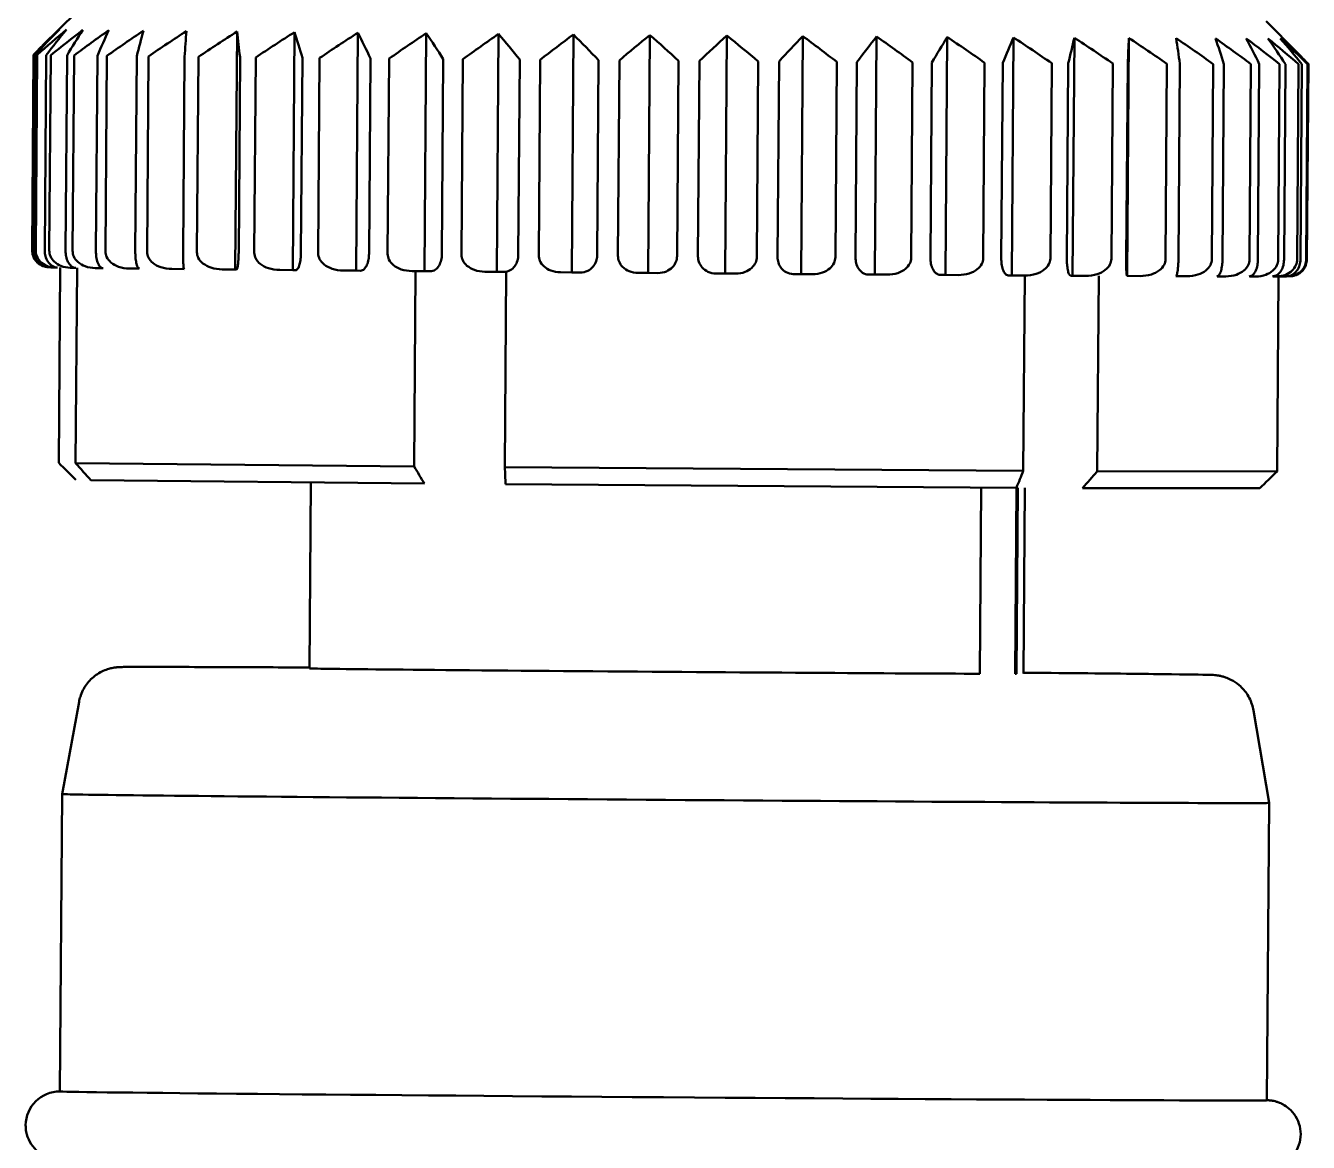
# Model space of a CAD drawing. Header units: millimetres. Extents: x 0 to 420, y 0 to 297.
# Drawn here: x 299.041 to 301.197, y 276.367 to 278.245 of the extents above; entities that cross this region are included whole.
import ezdxf

# ---------------------------------------------------------------- set-up
doc = ezdxf.new("R2010")
doc.units = ezdxf.units.MM
doc.header["$LTSCALE"] = 0.75
doc.layers.add('Visible', color=7, linetype='Continuous', lineweight=50)

msp = doc.modelspace()

# ---------------------------------------------------------------- linework, layer by layer
at = {"layer": 'Visible', "extrusion": (0, 1, 0)}
for p, q in [((299.1262, 278.2671), (299.0697, 278.2114)), ((301.1262, 278.2526), (301.1776, 278.2004)), ((299.3964, 278.2349), (299.3935, 277.8349)), ((299.493, 278.234), (299.4901, 277.834)), ((299.5996, 278.2331), (299.5967, 277.8331)), ((299.7145, 278.2321), (299.7116, 277.8321)), ((299.8359, 278.2311), (299.833, 277.8311)), ((299.9619, 278.2301), (299.959, 277.8302)), ((300.0904, 278.2292), (300.0875, 277.8292)), ((300.2195, 278.2283), (300.2166, 277.8283)), ((300.3472, 278.2274), (300.3443, 277.8274)), ((300.4713, 278.2266), (300.4684, 277.8266)), ((300.59, 278.2258), (300.5871, 277.8258)), ((300.7014, 278.2252), (300.6985, 277.8252)), ((300.8037, 278.2246), (300.8008, 277.8246)), ((300.8954, 278.2241), (300.8925, 277.8241)), ((299.0545, 278.1962), (299.0521, 277.8677)), ((299.0549, 277.8674), (299.0573, 278.196)), ((299.0605, 278.1959), (299.0581, 277.8673)), ((299.0733, 277.867), (299.0757, 278.1955)), ((299.0833, 278.1954), (299.0809, 277.8668)), ((299.1083, 277.8664), (299.1107, 278.195)), ((299.1225, 278.1948), (299.1201, 277.8663)), ((299.1593, 277.8658), (299.1617, 278.1943)), ((299.1776, 278.1942), (299.1752, 277.8656)), ((299.2255, 277.865), (299.2279, 278.1936)), ((299.2476, 278.1934), (299.2452, 277.8648)), ((299.3059, 277.8642), (299.3083, 278.1928)), ((299.3315, 278.1925), (299.3291, 277.864)), ((299.3992, 277.8633), (299.4015, 278.1919)), ((299.4279, 278.1916), (299.4255, 277.8631)), ((299.5038, 277.8624), (299.5062, 278.1909)), ((299.5353, 278.1907), (299.5329, 277.8621)), ((299.6183, 277.8614), (299.6207, 278.1899)), ((299.652, 278.1897), (299.6496, 277.8611)), ((299.7407, 277.8603), (299.7431, 278.1889)), ((299.7762, 278.1886), (299.7738, 277.8601)), ((299.8691, 277.8593), (299.8715, 278.1879)), ((299.9058, 278.1876), (299.9035, 277.8591)), ((300.0016, 277.8583), (300.004, 278.1869)), ((300.039, 278.1866), (300.0366, 277.858)), ((300.136, 277.8573), (300.1383, 278.1859)), ((300.1735, 278.1856), (300.1711, 277.8571)), ((300.2701, 277.8564), (300.2725, 278.1849)), ((300.3073, 278.1847), (300.3049, 277.8561)), ((300.402, 277.8555), (300.4044, 278.184)), ((300.4382, 278.1838), (300.4358, 277.8552)), ((300.5295, 277.8546), (300.5318, 278.1832)), ((300.5642, 278.183), (300.5618, 277.8544)), ((300.6505, 277.8539), (300.6529, 278.1825)), ((300.6832, 278.1823), (300.6809, 277.8537)), ((300.7633, 277.8533), (300.7656, 278.1818)), ((300.7935, 278.1817), (300.7911, 277.8531)), ((300.8659, 277.8527), (300.8683, 278.1813)), ((300.8933, 278.1811), (300.8909, 277.8526)), ((300.9568, 277.8523), (300.9592, 278.1808)), ((300.9809, 278.1807), (300.9785, 277.8522)), ((301.0346, 277.852), (301.037, 278.1805)), ((301.055, 278.1805), (301.0526, 277.8519)), ((301.0981, 277.8518), (301.1004, 278.1803)), ((301.1145, 278.1803), (301.1121, 277.8517)), ((301.1461, 277.8517), (301.1485, 278.1803)), ((301.1584, 278.1803), (301.156, 277.8517)), ((301.178, 277.8518), (301.1804, 278.1803)), ((301.186, 278.1804), (301.1836, 277.8518)), ((301.1933, 277.852), (301.1957, 278.1805)), ((301.1969, 278.1806), (301.1945, 277.852)), ((299.0901, 277.8384), (299.0937, 277.8384)), ((299.0993, 277.8383), (299.0969, 277.5099)), ((299.1243, 277.8379), (299.1162, 277.838)), ((299.1251, 277.5094), (299.1275, 277.8378)), ((299.1707, 277.8373), (299.1582, 277.8374)), ((299.232, 277.8366), (299.2154, 277.8367)), ((299.3074, 277.8358), (299.2869, 277.8359)), ((299.3935, 277.8349), (299.3716, 277.8351)), ((299.3935, 277.8349), (299.3953, 277.8349)), ((299.4901, 277.834), (299.4681, 277.8342)), ((299.4901, 277.834), (299.4947, 277.8339)), ((299.5967, 277.8331), (299.575, 277.8332)), ((299.5967, 277.8331), (299.604, 277.833)), ((299.6905, 277.8323), (299.7116, 277.8321)), ((299.6964, 277.8322), (299.6941, 277.5037)), ((299.7116, 277.8321), (299.7214, 277.832)), ((299.8128, 277.8313), (299.833, 277.8311)), ((299.833, 277.8311), (299.8452, 277.831)), ((299.8466, 277.5024), (299.849, 277.831)), ((299.959, 277.8302), (299.9401, 277.8303)), ((299.959, 277.8302), (299.9734, 277.83)), ((300.0875, 277.8292), (300.0702, 277.8293)), ((300.0875, 277.8292), (300.1039, 277.829)), ((300.2166, 277.8283), (300.2011, 277.8283)), ((300.2166, 277.8283), (300.2347, 277.8281)), ((300.3443, 277.8274), (300.3309, 277.8274)), ((300.3443, 277.8274), (300.3638, 277.8272)), ((300.4684, 277.8266), (300.4573, 277.8266)), ((300.4684, 277.8266), (300.4891, 277.8264)), ((300.5871, 277.8258), (300.5785, 277.8258)), ((300.5871, 277.8258), (300.6086, 277.8257)), ((300.6985, 277.8252), (300.6925, 277.8252)), ((300.6985, 277.8252), (300.7204, 277.825)), ((300.7203, 277.825), (300.7179, 277.4965)), ((300.7975, 277.8246), (300.8008, 277.8246)), ((300.8008, 277.8246), (300.8228, 277.8244)), ((300.8422, 277.4958), (300.8446, 277.8243)), ((300.8925, 277.8241), (300.8918, 277.8241)), ((300.8925, 277.8241), (300.9142, 277.824)), ((300.9744, 277.8238), (300.9931, 277.8237)), ((301.0436, 277.8235), (301.0583, 277.8234)), ((301.0983, 277.8234), (301.1088, 277.8234)), ((301.1376, 277.8234), (301.1437, 277.8234)), ((301.1469, 277.8234), (301.1445, 277.4955)), ((301.161, 277.8236), (301.1625, 277.8236)), ((299.6941, 277.5037), (299.1251, 277.5094)), ((300.7179, 277.4965), (299.8466, 277.5024)), ((301.1445, 277.4955), (300.8422, 277.4958)), ((299.7116, 277.475), (299.151, 277.4806)), ((299.5182, 277.1642), (299.5205, 277.4769)), ((300.7063, 277.4681), (299.8478, 277.4739)), ((300.6469, 277.4685), (300.6446, 277.1554)), ((300.7044, 277.1553), (300.7066, 277.4681)), ((300.7066, 277.1553), (300.7089, 277.468)), ((300.7182, 277.1555), (300.7205, 277.468)), ((301.1152, 277.4672), (300.8174, 277.4675)), ((300.7066, 277.1553), (300.7044, 277.1554)), ((299.1309, 277.108), (299.1024, 276.953)), ((301.1047, 277.0937), (301.1309, 276.9382)), ((299.1024, 276.953), (299.0988, 276.453)), ((301.1309, 276.9382), (301.1273, 276.4383))]:
    msp.add_line(p, q, dxfattribs=at)
at = {"layer": 'Visible', "extrusion": (1e-16, 0, -1)}
for centre, radius, start, end in [((-301.0695, 277.8439), 0.1788, 353.6444, 2.7858), ((-299.0985, 276.3957), 0.0573, 0.4947, 90.2872)]:
    msp.add_arc(centre, radius, start, end, dxfattribs=at)
for centre, major_axis, start_param, end_param in [((300.1182, 277.1599), (-0.6, 0.0044), 3.642091, 6.283185), ((300.1167, 276.9456), (-1.0143, 0.0074), 3.14119, 6.283588), ((300.113, 276.4456), (-1.0143, 0.0074), 3.141593, 6.283185)]:
    msp.add_ellipse(centre, major_axis=major_axis, ratio=0.002285, start_param=start_param, end_param=end_param, dxfattribs=at)
at = {"layer": 'Visible'}
for points in [[(299.0979, 278.2387), (299.0833, 278.2248), (299.0688, 278.2106), (299.0545, 278.1962)], [(299.0573, 278.196), (299.0707, 278.2105), (299.0842, 278.2247), (299.0979, 278.2387)], [(299.1096, 278.2383), (299.0931, 278.2244), (299.0767, 278.2103), (299.0605, 278.1959)], [(299.0757, 278.1955), (299.0869, 278.21), (299.0982, 278.2243), (299.1096, 278.2383)], [(299.1374, 278.2378), (299.1192, 278.2239), (299.1012, 278.2098), (299.0833, 278.1954)], [(299.1107, 278.195), (299.1195, 278.2095), (299.1284, 278.2238), (299.1374, 278.2378)], [(299.1808, 278.2372), (299.1612, 278.2234), (299.1418, 278.2092), (299.1225, 278.1948)], [(299.1617, 278.1943), (299.168, 278.2089), (299.1744, 278.2232), (299.1808, 278.2372)], [(299.239, 278.2365), (299.2184, 278.2227), (299.1979, 278.2085), (299.1776, 278.1942)], [(299.2279, 278.1936), (299.2316, 278.2082), (299.2353, 278.2225), (299.239, 278.2365)], [(299.3113, 278.2357), (299.2899, 278.2219), (299.2687, 278.2078), (299.2476, 278.1934)], [(299.3083, 278.1928), (299.3093, 278.2073), (299.3103, 278.2217), (299.3113, 278.2357)], [(299.3964, 278.2349), (299.3746, 278.2211), (299.353, 278.2069), (299.3315, 278.1925)], [(299.4015, 278.1919), (299.3998, 278.2065), (299.3981, 278.2208), (299.3964, 278.2349)], [(299.493, 278.234), (299.4711, 278.2202), (299.4494, 278.206), (299.4279, 278.1916)], [(299.5062, 278.1909), (299.5019, 278.2055), (299.4975, 278.2199), (299.493, 278.234)], [(299.5996, 278.2331), (299.578, 278.2192), (299.5566, 278.2051), (299.5353, 278.1907)], [(299.6207, 278.1899), (299.6137, 278.2046), (299.6067, 278.219), (299.5996, 278.2331)], [(299.7145, 278.2321), (299.6935, 278.2182), (299.6727, 278.2041), (299.652, 278.1897)], [(299.7431, 278.1889), (299.7336, 278.2036), (299.7241, 278.218), (299.7145, 278.2321)], [(299.8359, 278.2311), (299.8158, 278.2172), (299.7959, 278.2031), (299.7762, 278.1886)], [(299.8715, 278.1879), (299.8597, 278.2025), (299.8479, 278.217), (299.8359, 278.2311)], [(299.9619, 278.2301), (299.943, 278.2162), (299.9244, 278.202), (299.9058, 278.1876)], [(300.004, 278.1869), (299.9901, 278.2015), (299.976, 278.216), (299.9619, 278.2301)], [(300.0904, 278.2292), (300.0731, 278.2153), (300.056, 278.2011), (300.039, 278.1866)], [(300.1383, 278.1859), (300.1225, 278.2006), (300.1065, 278.215), (300.0904, 278.2292)], [(300.2195, 278.2283), (300.2041, 278.2143), (300.1887, 278.2001), (300.1735, 278.1856)], [(300.2725, 278.1849), (300.255, 278.1996), (300.2373, 278.2141), (300.2195, 278.2283)], [(300.3472, 278.2274), (300.3338, 278.2134), (300.3205, 278.1992), (300.3073, 278.1847)], [(300.4044, 278.184), (300.3855, 278.1987), (300.3664, 278.2132), (300.3472, 278.2274)], [(300.4713, 278.2266), (300.4602, 278.2126), (300.4492, 278.1983), (300.4382, 278.1838)], [(300.5318, 278.1832), (300.5118, 278.1979), (300.4917, 278.2124), (300.4713, 278.2266)], [(300.59, 278.2258), (300.5814, 278.2118), (300.5727, 278.1975), (300.5642, 278.183)], [(300.6529, 278.1825), (300.6321, 278.1972), (300.6112, 278.2116), (300.59, 278.2258)], [(300.7014, 278.2252), (300.6953, 278.2111), (300.6893, 278.1968), (300.6832, 278.1823)], [(300.7656, 278.1818), (300.7444, 278.1965), (300.723, 278.211), (300.7014, 278.2252)], [(300.8037, 278.2246), (300.8003, 278.2106), (300.7969, 278.1962), (300.7935, 278.1817)], [(300.8683, 278.1813), (300.8469, 278.196), (300.8254, 278.2104), (300.8037, 278.2246)], [(300.8954, 278.2241), (300.8947, 278.2101), (300.894, 278.1957), (300.8933, 278.1811)], [(300.9592, 278.1808), (300.9381, 278.1955), (300.9168, 278.21), (300.8954, 278.2241)], [(300.9748, 278.2238), (300.9769, 278.2097), (300.9789, 278.1953), (300.9809, 278.1807)], [(301.037, 278.1805), (301.0165, 278.1952), (300.9957, 278.2096), (300.9748, 278.2238)], [(301.0409, 278.2236), (301.0457, 278.2095), (301.0504, 278.1951), (301.055, 278.1805)], [(301.1004, 278.1803), (301.0808, 278.195), (301.0609, 278.2094), (301.0409, 278.2236)], [(301.0926, 278.2235), (301.1, 278.2093), (301.1073, 278.1949), (301.1145, 278.1803)], [(301.1485, 278.1803), (301.13, 278.1949), (301.1114, 278.2093), (301.0926, 278.2235)], [(301.129, 278.2235), (301.1389, 278.2093), (301.1487, 278.1949), (301.1584, 278.1803)], [(301.1804, 278.1803), (301.1634, 278.195), (301.1463, 278.2094), (301.129, 278.2235)], [(301.1497, 278.2236), (301.1619, 278.2095), (301.174, 278.195), (301.186, 278.1804)], [(301.1957, 278.1805), (301.1805, 278.1951), (301.1651, 278.2095), (301.1497, 278.2236)], [(301.1776, 278.2004), (301.1841, 278.1938), (301.1905, 278.1872), (301.1969, 278.1806)], [(299.0896, 277.8385), (299.0851, 277.8386), (299.0823, 277.8386), (299.0799, 277.8388)], [(301.1597, 277.8235), (301.1559, 277.8235), (301.1507, 277.8234), (301.1441, 277.8234)], [(299.1258, 277.4811), (299.1161, 277.4907), (299.1065, 277.5003), (299.0969, 277.5099)], [(299.151, 277.4806), (299.1424, 277.4902), (299.1337, 277.4998), (299.1251, 277.5094)], [(299.6941, 277.5037), (299.6999, 277.4941), (299.7057, 277.4846), (299.7116, 277.475)], [(299.8478, 277.4739), (299.8474, 277.4834), (299.847, 277.4929), (299.8466, 277.5024)], [(300.7063, 277.4681), (300.7102, 277.4775), (300.714, 277.487), (300.7179, 277.4965)], [(300.8174, 277.4675), (300.8256, 277.4769), (300.8339, 277.4864), (300.8422, 277.4958)], [(301.1152, 277.4672), (301.125, 277.4766), (301.1348, 277.4861), (301.1445, 277.4955)]]:
    msp.add_open_spline(points, degree=3, dxfattribs=at)
for points, knots in [([(299.0521, 277.8677), (299.0521, 277.8646), (299.0527, 277.861), (299.0547, 277.8548), (299.0567, 277.8514), (299.0612, 277.846), (299.0647, 277.8434), (299.071, 277.8402), (299.075, 277.8392), (299.0786, 277.8389)], [0, 0, 0, 0, 0.00648457, 0.00648457, 0.01447686, 0.01447686, 0.02471872, 0.02471872, 0.03567385, 0.03567385, 0.03567385, 0.03567385]), ([(299.0799, 277.8388), (299.0765, 277.839), (299.0727, 277.84), (299.0666, 277.8432), (299.0634, 277.8458), (299.0592, 277.8512), (299.0573, 277.8546), (299.0554, 277.8607), (299.0549, 277.8643), (299.0549, 277.8674)], [0.11542414, 0.11542414, 0.11542414, 0.11542414, 0.12665732, 0.12665732, 0.13689918, 0.13689918, 0.14489147, 0.14489147, 0.15137604, 0.15137604, 0.15137604, 0.15137604]), ([(299.0581, 277.8673), (299.0581, 277.8642), (299.0587, 277.8606), (299.0611, 277.8545), (299.0633, 277.8511), (299.0684, 277.8456), (299.0724, 277.843), (299.0802, 277.8396), (299.0856, 277.8385), (299.0901, 277.8384)], [0, 0, 0, 0, 0.00648457, 0.00648457, 0.01447686, 0.01447686, 0.02471872, 0.02471872, 0.037436, 0.037436, 0.037436, 0.037436]), ([(299.095, 277.8383), (299.0919, 277.8384), (299.0884, 277.8395), (299.0831, 277.8428), (299.0804, 277.8454), (299.0769, 277.8508), (299.0754, 277.8542), (299.0738, 277.8603), (299.0733, 277.8639), (299.0733, 277.867)], [0.11433949, 0.11433949, 0.11433949, 0.11433949, 0.1266482, 0.1266482, 0.13689006, 0.13689006, 0.14488235, 0.14488235, 0.15136692, 0.15136692, 0.15136692, 0.15136692]), ([(299.0809, 277.8668), (299.0809, 277.8638), (299.0816, 277.8602), (299.0842, 277.854), (299.0867, 277.8506), (299.0923, 277.8452), (299.0967, 277.8426), (299.1052, 277.8391), (299.1112, 277.838), (299.1162, 277.838)], [0, 0, 0, 0, 0.00648457, 0.00648457, 0.01447686, 0.01447686, 0.02471872, 0.02471872, 0.037436, 0.037436, 0.037436, 0.037436]), ([(299.1254, 277.8378), (299.123, 277.8379), (299.1201, 277.8389), (299.116, 277.8423), (299.1138, 277.8448), (299.1111, 277.8502), (299.1099, 277.8536), (299.1087, 277.8598), (299.1083, 277.8633), (299.1083, 277.8664)], [0.11417834, 0.11417834, 0.11417834, 0.11417834, 0.12665732, 0.12665732, 0.13689918, 0.13689918, 0.14489147, 0.14489147, 0.15137604, 0.15137604, 0.15137604, 0.15137604]), ([(299.1201, 277.8663), (299.1201, 277.8632), (299.1209, 277.8596), (299.1237, 277.8534), (299.1264, 277.85), (299.1325, 277.8446), (299.1371, 277.842), (299.1464, 277.8385), (299.1528, 277.8374), (299.1582, 277.8374)], [0, 0, 0, 0, 0.00648457, 0.00648457, 0.01447686, 0.01447686, 0.02471872, 0.02471872, 0.037436, 0.037436, 0.037436, 0.037436]), ([(299.1714, 277.8372), (299.1697, 277.8372), (299.1677, 277.8383), (299.1647, 277.8416), (299.1632, 277.8442), (299.1613, 277.8496), (299.1604, 277.853), (299.1595, 277.8591), (299.1593, 277.8627), (299.1593, 277.8658)], [0.11410096, 0.11410096, 0.11410096, 0.11410096, 0.1266482, 0.1266482, 0.13689006, 0.13689006, 0.14488235, 0.14488235, 0.15136692, 0.15136692, 0.15136692, 0.15136692]), ([(299.1752, 277.8656), (299.1752, 277.8625), (299.176, 277.8589), (299.179, 277.8528), (299.1818, 277.8493), (299.1882, 277.8439), (299.1931, 277.8413), (299.2029, 277.8378), (299.2097, 277.8367), (299.2154, 277.8367)], [0, 0, 0, 0, 0.00648457, 0.00648457, 0.01447686, 0.01447686, 0.02471872, 0.02471872, 0.037436, 0.037436, 0.037436, 0.037436]), ([(299.2324, 277.8365), (299.2314, 277.8365), (299.2303, 277.8375), (299.2286, 277.8409), (299.2277, 277.8435), (299.2266, 277.8488), (299.2261, 277.8522), (299.2256, 277.8584), (299.2255, 277.8619), (299.2255, 277.865)], [0.11407385, 0.11407385, 0.11407385, 0.11407385, 0.12665732, 0.12665732, 0.13689918, 0.13689918, 0.14489147, 0.14489147, 0.15137604, 0.15137604, 0.15137604, 0.15137604]), ([(299.2452, 277.8648), (299.2452, 277.8617), (299.2461, 277.8581), (299.2491, 277.852), (299.2521, 277.8486), (299.2587, 277.8431), (299.2638, 277.8405), (299.274, 277.8371), (299.281, 277.836), (299.2869, 277.8359)], [0, 0, 0, 0, 0.00648457, 0.00648457, 0.01447686, 0.01447686, 0.02471872, 0.02471872, 0.037436, 0.037436, 0.037436, 0.037436]), ([(299.3075, 277.8357), (299.3072, 277.8357), (299.3069, 277.8367), (299.3065, 277.8401), (299.3063, 277.8427), (299.3061, 277.848), (299.306, 277.8514), (299.3059, 277.8575), (299.3059, 277.8611), (299.3059, 277.8642)], [0.11404267, 0.11404267, 0.11404267, 0.11404267, 0.1266482, 0.1266482, 0.13689006, 0.13689006, 0.14488235, 0.14488235, 0.15136692, 0.15136692, 0.15136692, 0.15136692]), ([(299.3291, 277.864), (299.3291, 277.8609), (299.33, 277.8573), (299.3331, 277.8511), (299.3361, 277.8477), (299.3429, 277.8423), (299.3481, 277.8397), (299.3584, 277.8362), (299.3655, 277.8351), (299.3716, 277.8351)], [0, 0, 0, 0, 0.00648457, 0.00648457, 0.01447686, 0.01447686, 0.02471872, 0.02471872, 0.037436, 0.037436, 0.037436, 0.037436]), ([(299.3953, 277.8349), (299.3959, 277.8348), (299.3965, 277.8358), (299.3974, 277.8392), (299.3978, 277.8418), (299.3984, 277.8471), (299.3987, 277.8505), (299.399, 277.8566), (299.3991, 277.8602), (299.3992, 277.8633)], [0.11393092, 0.11393092, 0.11393092, 0.11393092, 0.1266482, 0.1266482, 0.13689006, 0.13689006, 0.14488235, 0.14488235, 0.15136692, 0.15136692, 0.15136692, 0.15136692]), ([(299.4255, 277.8631), (299.4255, 277.86), (299.4264, 277.8564), (299.4295, 277.8502), (299.4325, 277.8468), (299.4393, 277.8414), (299.4445, 277.8388), (299.4549, 277.8353), (299.4621, 277.8342), (299.4681, 277.8342)], [0, 0, 0, 0, 0.00648457, 0.00648457, 0.01447686, 0.01447686, 0.02471872, 0.02471872, 0.037436, 0.037436, 0.037436, 0.037436]), ([(299.4947, 277.8339), (299.496, 277.8339), (299.4975, 277.8349), (299.4997, 277.8383), (299.5008, 277.8408), (299.5022, 277.8462), (299.5029, 277.8496), (299.5036, 277.8557), (299.5038, 277.8593), (299.5038, 277.8624)], [0.11389484, 0.11389484, 0.11389484, 0.11389484, 0.12661213, 0.12661213, 0.13685399, 0.13685399, 0.14484627, 0.14484627, 0.15133084, 0.15133084, 0.15133084, 0.15133084]), ([(299.5329, 277.8621), (299.5329, 277.859), (299.5338, 277.8554), (299.5368, 277.8493), (299.5398, 277.8458), (299.5465, 277.8404), (299.5517, 277.8378), (299.5619, 277.8344), (299.569, 277.8333), (299.575, 277.8332)], [0, 0, 0, 0, 0.00648457, 0.00648457, 0.01447686, 0.01447686, 0.02471872, 0.02471872, 0.037436, 0.037436, 0.037436, 0.037436]), ([(299.604, 277.833), (299.606, 277.833), (299.6083, 277.834), (299.6118, 277.8373), (299.6135, 277.8399), (299.6158, 277.8452), (299.6168, 277.8486), (299.6179, 277.8547), (299.6183, 277.8583), (299.6183, 277.8614)], [0.11388572, 0.11388572, 0.11388572, 0.11388572, 0.126603, 0.126603, 0.13684486, 0.13684486, 0.14483715, 0.14483715, 0.15132172, 0.15132172, 0.15132172, 0.15132172]), ([(299.6496, 277.8611), (299.6496, 277.858), (299.6504, 277.8544), (299.6534, 277.8483), (299.6563, 277.8449), (299.6628, 277.8394), (299.6679, 277.8368), (299.6778, 277.8334), (299.6847, 277.8323), (299.6905, 277.8323)], [0, 0, 0, 0, 0.00648457, 0.00648457, 0.01447686, 0.01447686, 0.02471872, 0.02471872, 0.037436, 0.037436, 0.037436, 0.037436]), ([(299.7214, 277.832), (299.7241, 277.832), (299.7273, 277.833), (299.732, 277.8363), (299.7343, 277.8388), (299.7374, 277.8442), (299.7388, 277.8476), (299.7402, 277.8537), (299.7407, 277.8573), (299.7407, 277.8603)], [0.11393092, 0.11393092, 0.11393092, 0.11393092, 0.1266482, 0.1266482, 0.13689006, 0.13689006, 0.14488235, 0.14488235, 0.15136692, 0.15136692, 0.15136692, 0.15136692]), ([(299.7738, 277.8601), (299.7737, 277.857), (299.7746, 277.8534), (299.7774, 277.8473), (299.7802, 277.8438), (299.7864, 277.8384), (299.7912, 277.8358), (299.8007, 277.8324), (299.8073, 277.8313), (299.8128, 277.8313)], [0, 0, 0, 0, 0.00648457, 0.00648457, 0.01447686, 0.01447686, 0.02471872, 0.02471872, 0.037436, 0.037436, 0.037436, 0.037436]), ([(299.8452, 277.831), (299.8485, 277.831), (299.8525, 277.832), (299.8583, 277.8353), (299.8612, 277.8378), (299.8651, 277.8432), (299.8668, 277.8465), (299.8686, 277.8527), (299.8691, 277.8562), (299.8691, 277.8593)], [0.11388572, 0.11388572, 0.11388572, 0.11388572, 0.126603, 0.126603, 0.13684486, 0.13684486, 0.14483715, 0.14483715, 0.15132172, 0.15132172, 0.15132172, 0.15132172]), ([(299.9035, 277.8591), (299.9034, 277.856), (299.9042, 277.8524), (299.9069, 277.8462), (299.9095, 277.8428), (299.9153, 277.8374), (299.9198, 277.8348), (299.9287, 277.8314), (299.9349, 277.8303), (299.9401, 277.8303)], [0, 0, 0, 0, 0.00648457, 0.00648457, 0.01447686, 0.01447686, 0.02471872, 0.02471872, 0.037436, 0.037436, 0.037436, 0.037436]), ([(299.9734, 277.83), (299.9773, 277.83), (299.982, 277.831), (299.9889, 277.8343), (299.9923, 277.8368), (299.9968, 277.8422), (299.9988, 277.8455), (300.0009, 277.8516), (300.0016, 277.8552), (300.0016, 277.8583)], [0.11393092, 0.11393092, 0.11393092, 0.11393092, 0.1266482, 0.1266482, 0.13689006, 0.13689006, 0.14488235, 0.14488235, 0.15136692, 0.15136692, 0.15136692, 0.15136692]), ([(300.0366, 277.858), (300.0366, 277.855), (300.0373, 277.8514), (300.0398, 277.8452), (300.0421, 277.8418), (300.0475, 277.8364), (300.0516, 277.8338), (300.0598, 277.8304), (300.0654, 277.8293), (300.0702, 277.8293)], [0, 0, 0, 0, 0.00648457, 0.00648457, 0.01447686, 0.01447686, 0.02471872, 0.02471872, 0.037436, 0.037436, 0.037436, 0.037436]), ([(300.1039, 277.829), (300.1084, 277.829), (300.1137, 277.83), (300.1215, 277.8333), (300.1254, 277.8358), (300.1305, 277.8412), (300.1328, 277.8445), (300.1352, 277.8507), (300.1359, 277.8542), (300.136, 277.8573)], [0.11393092, 0.11393092, 0.11393092, 0.11393092, 0.1266482, 0.1266482, 0.13689006, 0.13689006, 0.14488235, 0.14488235, 0.15136692, 0.15136692, 0.15136692, 0.15136692]), ([(300.1711, 277.8571), (300.1711, 277.854), (300.1718, 277.8504), (300.1739, 277.8443), (300.1761, 277.8408), (300.1808, 277.8354), (300.1845, 277.8328), (300.1918, 277.8294), (300.1969, 277.8284), (300.2011, 277.8283)], [0, 0, 0, 0, 0.00648457, 0.00648457, 0.01447686, 0.01447686, 0.02471872, 0.02471872, 0.037436, 0.037436, 0.037436, 0.037436]), ([(300.2347, 277.8281), (300.2397, 277.8281), (300.2456, 277.829), (300.2542, 277.8323), (300.2585, 277.8349), (300.2641, 277.8402), (300.2667, 277.8436), (300.2693, 277.8497), (300.2701, 277.8533), (300.2701, 277.8564)], [0.11394004, 0.11394004, 0.11394004, 0.11394004, 0.12665732, 0.12665732, 0.13689918, 0.13689918, 0.14489147, 0.14489147, 0.15137604, 0.15137604, 0.15137604, 0.15137604]), ([(300.3049, 277.8561), (300.3049, 277.853), (300.3054, 277.8495), (300.3073, 277.8433), (300.3092, 277.8399), (300.3133, 277.8345), (300.3165, 277.8319), (300.3228, 277.8285), (300.3272, 277.8275), (300.3309, 277.8274)], [0, 0, 0, 0, 0.00648457, 0.00648457, 0.01447686, 0.01447686, 0.02471872, 0.02471872, 0.037436, 0.037436, 0.037436, 0.037436]), ([(300.3638, 277.8272), (300.3692, 277.8272), (300.3755, 277.8282), (300.3848, 277.8315), (300.3895, 277.834), (300.3955, 277.8393), (300.3983, 277.8427), (300.4011, 277.8488), (300.402, 277.8524), (300.402, 277.8555)], [0.11393092, 0.11393092, 0.11393092, 0.11393092, 0.1266482, 0.1266482, 0.13689006, 0.13689006, 0.14488235, 0.14488235, 0.15136692, 0.15136692, 0.15136692, 0.15136692]), ([(300.4358, 277.8552), (300.4358, 277.8522), (300.4363, 277.8486), (300.4378, 277.8424), (300.4393, 277.839), (300.4427, 277.8337), (300.4454, 277.8311), (300.4506, 277.8277), (300.4542, 277.8266), (300.4573, 277.8266)], [0, 0, 0, 0, 0.00648457, 0.00648457, 0.01447686, 0.01447686, 0.02471872, 0.02471872, 0.037436, 0.037436, 0.037436, 0.037436]), ([(300.4891, 277.8264), (300.4947, 277.8264), (300.5015, 277.8273), (300.5113, 277.8306), (300.5162, 277.8332), (300.5226, 277.8385), (300.5255, 277.8419), (300.5285, 277.848), (300.5294, 277.8516), (300.5295, 277.8546)], [0.11394004, 0.11394004, 0.11394004, 0.11394004, 0.12665732, 0.12665732, 0.13689918, 0.13689918, 0.14489147, 0.14489147, 0.15137604, 0.15137604, 0.15137604, 0.15137604]), ([(300.5618, 277.8544), (300.5618, 277.8514), (300.5621, 277.8478), (300.5633, 277.8416), (300.5645, 277.8382), (300.5671, 277.8329), (300.5692, 277.8303), (300.5733, 277.8269), (300.5761, 277.8258), (300.5785, 277.8258)], [0, 0, 0, 0, 0.00648457, 0.00648457, 0.01447686, 0.01447686, 0.02471872, 0.02471872, 0.037436, 0.037436, 0.037436, 0.037436]), ([(300.6086, 277.8257), (300.6145, 277.8256), (300.6215, 277.8266), (300.6316, 277.8299), (300.6368, 277.8324), (300.6434, 277.8378), (300.6464, 277.8411), (300.6495, 277.8472), (300.6505, 277.8508), (300.6505, 277.8539)], [0.11388572, 0.11388572, 0.11388572, 0.11388572, 0.126603, 0.126603, 0.13684486, 0.13684486, 0.14483715, 0.14483715, 0.15132172, 0.15132172, 0.15132172, 0.15132172]), ([(300.6809, 277.8537), (300.6808, 277.8506), (300.6811, 277.8471), (300.6819, 277.8409), (300.6827, 277.8375), (300.6846, 277.8322), (300.686, 277.8296), (300.6888, 277.8262), (300.6908, 277.8252), (300.6925, 277.8252)], [0, 0, 0, 0, 0.00648457, 0.00648457, 0.01447686, 0.01447686, 0.02471872, 0.02471872, 0.037436, 0.037436, 0.037436, 0.037436]), ([(300.7204, 277.825), (300.7264, 277.825), (300.7336, 277.8259), (300.744, 277.8292), (300.7492, 277.8318), (300.756, 277.8371), (300.7591, 277.8405), (300.7623, 277.8466), (300.7632, 277.8502), (300.7633, 277.8533)], [0.11394004, 0.11394004, 0.11394004, 0.11394004, 0.12665732, 0.12665732, 0.13689918, 0.13689918, 0.14489147, 0.14489147, 0.15137604, 0.15137604, 0.15137604, 0.15137604]), ([(300.7911, 277.8531), (300.7911, 277.85), (300.7912, 277.8464), (300.7917, 277.8403), (300.7921, 277.8369), (300.7931, 277.8315), (300.7939, 277.829), (300.7955, 277.8256), (300.7965, 277.8246), (300.7975, 277.8246)], [0, 0, 0, 0, 0.00648457, 0.00648457, 0.01447686, 0.01447686, 0.02471872, 0.02471872, 0.037436, 0.037436, 0.037436, 0.037436]), ([(300.8228, 277.8244), (300.8289, 277.8244), (300.8361, 277.8254), (300.8465, 277.8287), (300.8518, 277.8312), (300.8586, 277.8366), (300.8617, 277.8399), (300.8649, 277.846), (300.8659, 277.8496), (300.8659, 277.8527)], [0.11389484, 0.11389484, 0.11389484, 0.11389484, 0.12661213, 0.12661213, 0.13685399, 0.13685399, 0.14484627, 0.14484627, 0.15133084, 0.15133084, 0.15133084, 0.15133084]), ([(300.9142, 277.824), (300.9202, 277.824), (300.9273, 277.8249), (300.9377, 277.8282), (300.9429, 277.8308), (300.9497, 277.8361), (300.9527, 277.8395), (300.9559, 277.8456), (300.9568, 277.8492), (300.9568, 277.8523)], [0.11389484, 0.11389484, 0.11389484, 0.11389484, 0.12661213, 0.12661213, 0.13685399, 0.13685399, 0.14484627, 0.14484627, 0.15133084, 0.15133084, 0.15133084, 0.15133084]), ([(300.9785, 277.8522), (300.9785, 277.8491), (300.9784, 277.8455), (300.978, 277.8394), (300.9777, 277.836), (300.977, 277.8306), (300.9764, 277.8281), (300.9754, 277.8247), (300.9747, 277.8237), (300.9741, 277.8237)], [0, 0, 0, 0, 0.00648457, 0.00648457, 0.01447686, 0.01447686, 0.02471872, 0.02471872, 0.03731553, 0.03731553, 0.03731553, 0.03731553]), ([(300.9931, 277.8237), (300.999, 277.8236), (301.0059, 277.8246), (301.0159, 277.8279), (301.021, 277.8305), (301.0276, 277.8358), (301.0306, 277.8392), (301.0337, 277.8453), (301.0346, 277.8489), (301.0346, 277.852)], [0.11393092, 0.11393092, 0.11393092, 0.11393092, 0.1266482, 0.1266482, 0.13689006, 0.13689006, 0.14488235, 0.14488235, 0.15136692, 0.15136692, 0.15136692, 0.15136692]), ([(301.0526, 277.8519), (301.0526, 277.8488), (301.0524, 277.8452), (301.0516, 277.8391), (301.0509, 277.8357), (301.0494, 277.8304), (301.0482, 277.8278), (301.0459, 277.8245), (301.0443, 277.8235), (301.043, 277.8235)], [0, 0, 0, 0, 0.00648457, 0.00648457, 0.01447686, 0.01447686, 0.02471872, 0.02471872, 0.03728829, 0.03728829, 0.03728829, 0.03728829]), ([(301.0583, 277.8234), (301.0639, 277.8234), (301.0706, 277.8244), (301.0802, 277.8277), (301.085, 277.8303), (301.0913, 277.8356), (301.0942, 277.839), (301.0971, 277.8451), (301.098, 277.8487), (301.0981, 277.8518)], [0.11388572, 0.11388572, 0.11388572, 0.11388572, 0.126603, 0.126603, 0.13684486, 0.13684486, 0.14483715, 0.14483715, 0.15132172, 0.15132172, 0.15132172, 0.15132172]), ([(301.1121, 277.8517), (301.1121, 277.8487), (301.1118, 277.8451), (301.1106, 277.839), (301.1096, 277.8356), (301.1072, 277.8302), (301.1054, 277.8277), (301.1018, 277.8244), (301.0994, 277.8234), (301.0974, 277.8234)], [0, 0, 0, 0, 0.00648457, 0.00648457, 0.01447686, 0.01447686, 0.02471872, 0.02471872, 0.03724118, 0.03724118, 0.03724118, 0.03724118]), ([(301.1088, 277.8234), (301.114, 277.8233), (301.1203, 277.8243), (301.1293, 277.8277), (301.1338, 277.8302), (301.1398, 277.8355), (301.1425, 277.8389), (301.1452, 277.845), (301.1461, 277.8486), (301.1461, 277.8517)], [0.11394004, 0.11394004, 0.11394004, 0.11394004, 0.12665732, 0.12665732, 0.13689918, 0.13689918, 0.14489147, 0.14489147, 0.15137604, 0.15137604, 0.15137604, 0.15137604]), ([(301.156, 277.8517), (301.156, 277.8486), (301.1556, 277.845), (301.1541, 277.8389), (301.1526, 277.8356), (301.1495, 277.8302), (301.1471, 277.8277), (301.1423, 277.8244), (301.1391, 277.8234), (301.1364, 277.8234)], [0, 0, 0, 0, 0.00648457, 0.00648457, 0.01447686, 0.01447686, 0.02471872, 0.02471872, 0.03714325, 0.03714325, 0.03714325, 0.03714325]), ([(301.1437, 277.8234), (301.1485, 277.8234), (301.1542, 277.8244), (301.1625, 277.8277), (301.1667, 277.8303), (301.1722, 277.8356), (301.1747, 277.839), (301.1772, 277.8451), (301.178, 277.8487), (301.178, 277.8518)], [0.11389484, 0.11389484, 0.11389484, 0.11389484, 0.12661213, 0.12661213, 0.13685399, 0.13685399, 0.14484627, 0.14484627, 0.15133084, 0.15133084, 0.15133084, 0.15133084]), ([(301.1836, 277.8518), (301.1836, 277.8487), (301.1831, 277.8451), (301.1812, 277.839), (301.1795, 277.8357), (301.1756, 277.8303), (301.1726, 277.8278), (301.1669, 277.8245), (301.163, 277.8236), (301.1597, 277.8235)], [0, 0, 0, 0, 0.00648457, 0.00648457, 0.01447686, 0.01447686, 0.02471872, 0.02471872, 0.03682937, 0.03682937, 0.03682937, 0.03682937]), ([(301.1625, 277.8236), (301.1668, 277.8235), (301.172, 277.8245), (301.1794, 277.8279), (301.1832, 277.8305), (301.1881, 277.8358), (301.1903, 277.8392), (301.1926, 277.8453), (301.1933, 277.8489), (301.1933, 277.852)], [0.11388572, 0.11388572, 0.11388572, 0.11388572, 0.126603, 0.126603, 0.13684486, 0.13684486, 0.14483715, 0.14483715, 0.15132172, 0.15132172, 0.15132172, 0.15132172]), ([(301.1945, 277.852), (301.1945, 277.849), (301.1938, 277.8454), (301.1917, 277.8393), (301.1897, 277.8359), (301.1857, 277.8312), (301.1831, 277.8292), (301.1806, 277.8277)], [0, 0, 0, 0, 0.00648457, 0.00648457, 0.01447686, 0.01447686, 0.02238672, 0.02238672, 0.02238672, 0.02238672]), ([(301.1807, 277.8277), (301.1797, 277.8271), (301.1787, 277.8266), (301.177, 277.8258), (301.1761, 277.8255), (301.1742, 277.8249), (301.1732, 277.8246), (301.1717, 277.8242), (301.1712, 277.8241), (301.1701, 277.824), (301.1696, 277.8239), (301.1685, 277.8238), (301.168, 277.8237), (301.1664, 277.8236), (301.1657, 277.8236), (301.1643, 277.8236), (301.1639, 277.8236), (301.1634, 277.8236)], [0, 0, 0, 0, 0.00241319, 0.00241319, 0.00455186, 0.00455186, 0.0077663, 0.0077663, 0.01053552, 0.01053552, 0.01459619, 0.01459619, 0.02303933, 0.02303933, 0.04832722, 0.04832722, 0.05982068, 0.05982068, 0.05982068, 0.05982068]), ([(299.1309, 277.108), (299.1315, 277.111), (299.1322, 277.1139), (299.1354, 277.1241), (299.139, 277.1311), (299.148, 277.1435), (299.1536, 277.1489), (299.1628, 277.1554), (299.166, 277.1574), (299.1725, 277.1606), (299.1758, 277.1619), (299.1815, 277.1638), (299.1841, 277.1645), (299.1875, 277.1652), (299.1887, 277.1654), (299.1911, 277.1658), (299.1922, 277.166), (299.1941, 277.1662), (299.1949, 277.1663), (299.1966, 277.1664), (299.1973, 277.1665), (299.1994, 277.1666), (299.2003, 277.1666), (299.2041, 277.1667), (299.2072, 277.1667), (299.2247, 277.1669), (299.2483, 277.1669), (299.3232, 277.1667), (299.3804, 277.1665), (299.4709, 277.1661), (299.4941, 277.1659), (299.5183, 277.1658)], [0, 0, 0, 0, 0.0063075, 0.0063075, 0.0224926, 0.0224926, 0.0384237, 0.0384237, 0.0462536, 0.0462536, 0.0537868, 0.0537868, 0.0595381, 0.0595381, 0.0626169, 0.0626169, 0.0668102, 0.0668102, 0.0712887, 0.0712887, 0.0789646, 0.0789646, 0.0978893, 0.0978893, 0.1546252, 0.1546252, 0.3262273, 0.3262273, 0.5372512, 0.5372512, 0.6041333, 0.6041333, 0.6041333, 0.6041333]), ([(300.7182, 277.1571), (300.7342, 277.157), (300.7498, 277.1568), (300.8338, 277.156), (300.8925, 277.1554), (300.9806, 277.1544), (301.0108, 277.1539), (301.0296, 277.1535), (301.0324, 277.1534), (301.0362, 277.1533), (301.0371, 277.1533), (301.0402, 277.153), (301.041, 277.1529), (301.0431, 277.1527), (301.0445, 277.1525), (301.0481, 277.1519), (301.0501, 277.1515), (301.054, 277.1505), (301.0559, 277.1499), (301.0609, 277.1482), (301.0639, 277.1469), (301.0718, 277.1428), (301.0764, 277.1397), (301.0861, 277.1314), (301.091, 277.1258), (301.0988, 277.1132), (301.1018, 277.1061), (301.104, 277.0971), (301.1044, 277.0954), (301.1047, 277.0937)], [1.5157789, 1.5157789, 1.5157789, 1.5157789, 1.5601115, 1.5601115, 1.7646858, 1.7646858, 1.9694792, 1.9694792, 2.0203521, 2.0203521, 2.0447456, 2.0447456, 2.0507701, 2.0507701, 2.0568296, 2.0568296, 2.0619457, 2.0619457, 2.0662764, 2.0662764, 2.0733534, 2.0733534, 2.0850077, 2.0850077, 2.1002262, 2.1002262, 2.1161268, 2.1161268, 2.1197275, 2.1197275, 2.1197275, 2.1197275]), ([(301.1272, 276.4384), (301.1278, 276.4383), (301.1286, 276.4383), (301.1299, 276.4382), (301.1305, 276.4382), (301.1322, 276.438), (301.1331, 276.438), (301.1352, 276.4377), (301.1358, 276.4376), (301.1372, 276.4373), (301.138, 276.4372), (301.1402, 276.4367), (301.1417, 276.4363), (301.145, 276.4354), (301.1467, 276.4347), (301.1511, 276.4329), (301.1538, 276.4316), (301.1603, 276.4277), (301.164, 276.4248), (301.1714, 276.4174), (301.1749, 276.4126), (301.1804, 276.4021), (301.1823, 276.3962), (301.1843, 276.3842), (301.1843, 276.3779), (301.1823, 276.366), (301.1804, 276.36), (301.1747, 276.3493), (301.171, 276.3443), (301.1623, 276.3359), (301.1572, 276.3323), (301.1495, 276.3285), (301.1469, 276.3275), (301.1428, 276.3262), (301.1412, 276.3258), (301.1379, 276.325), (301.1364, 276.3247), (301.1343, 276.3244), (301.1335, 276.3243), (301.132, 276.3242), (301.1313, 276.3241), (301.1296, 276.324), (301.1289, 276.324), (301.1263, 276.3238), (301.1247, 276.3238), (301.1163, 276.3237), (301.106, 276.3236), (301.0602, 276.3236), (301.0087, 276.3237), (300.8789, 276.3242), (300.8015, 276.3246), (300.6279, 276.3256), (300.5296, 276.3262), (300.3247, 276.3275), (300.2155, 276.3283), (300, 276.3298), (299.891, 276.3307), (299.6867, 276.3323), (299.5889, 276.3331), (299.4166, 276.3347), (299.3399, 276.3354), (299.2171, 276.3367), (299.1693, 276.3373), (299.1244, 276.338), (299.1137, 276.3381), (299.103, 276.3384), (299.1004, 276.3385), (299.0969, 276.3386), (299.0961, 276.3386), (299.0935, 276.3389), (299.0928, 276.3389), (299.0912, 276.3391), (299.0905, 276.3392), (299.0889, 276.3394), (299.088, 276.3396), (299.0856, 276.3401), (299.084, 276.3405), (299.0807, 276.3415), (299.079, 276.342), (299.0747, 276.3437), (299.0722, 276.345), (299.0659, 276.3486), (299.0622, 276.3514), (299.0547, 276.3585), (299.0511, 276.3631), (299.0454, 276.3735), (299.0433, 276.3793), (299.0415, 276.3889), (299.0412, 276.3926), (299.0412, 276.3962)], [2.227128, 2.227128, 2.227128, 2.227128, 2.241063, 2.241063, 2.252129, 2.252129, 2.260459, 2.260459, 2.263317, 2.263317, 2.265856, 2.265856, 2.269806, 2.269806, 2.273906, 2.273906, 2.280164, 2.280164, 2.289983, 2.289983, 2.302251, 2.302251, 2.314983, 2.314983, 2.327747, 2.327747, 2.340514, 2.340514, 2.353278, 2.353278, 2.366003, 2.366003, 2.371809, 2.371809, 2.37578, 2.37578, 2.38058, 2.38058, 2.38446, 2.38446, 2.390453, 2.390453, 2.403487, 2.403487, 2.442531, 2.442531, 2.559988, 2.559988, 2.806034, 2.806034, 3.032638, 3.032638, 3.259049, 3.259049, 3.485363, 3.485363, 3.711656, 3.711656, 3.937948, 3.937948, 4.164266, 4.164266, 4.390676, 4.390676, 4.4968, 4.4968, 4.548001, 4.548001, 4.572788, 4.572788, 4.579741, 4.579741, 4.583569, 4.583569, 4.586878, 4.586878, 4.59111, 4.59111, 4.595102, 4.595102, 4.601122, 4.601122, 4.610645, 4.610645, 4.62281, 4.62281, 4.635533, 4.635533, 4.643209, 4.643209, 4.643209, 4.643209])]:
    msp.add_open_spline(points, degree=3, knots=knots, dxfattribs=at)

doc.saveas('drawing.dxf')
